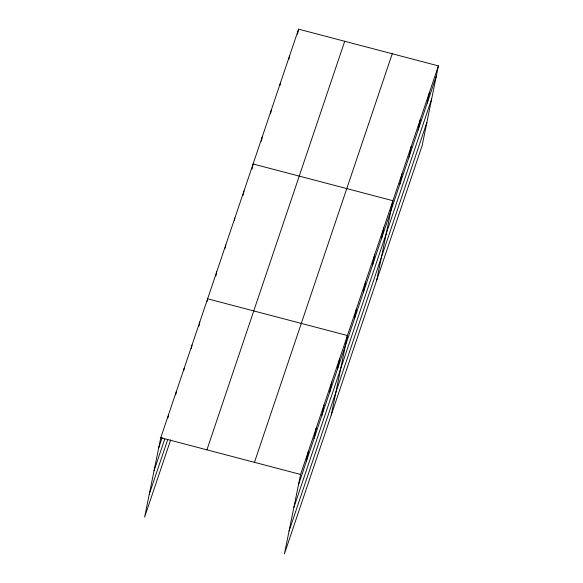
<?xml version="1.0" encoding="UTF-8"?>
<svg xmlns="http://www.w3.org/2000/svg" width="583" height="583" viewBox="0 0 583 583"><rect width="100%" height="100%" fill="white"/><g stroke="black" fill="none" stroke-linecap="round" stroke-linejoin="round"><path stroke-width="0.87" d="M438.387 65.886L300.58 474.453L284.424 553.85L422.238 145.284L438.387 65.886L298.576 29.15L160.762 437.716L144.613 517.114L170.644 439.939M167.875 417.996L168.574 414.564M175.687 394.844L176.387 391.412M183.667 370.832L184.192 368.259M191.304 348.539L192.004 345.107M198.941 326.24L199.809 321.954M207.096 301.375L207.621 298.802L347.432 335.538L331.282 414.936M215.841 276.123L216.716 271.838M225.111 248.3L225.81 244.875M234.381 220.483L234.905 217.911M243.133 195.232L244 190.94M252.053 169.121L253.095 163.976L392.913 200.712L376.756 280.11M261.322 141.297L262.19 137.012M270.592 113.474L271.292 110.049M279.862 85.65L280.387 83.078M288.782 59.546L289.481 56.114M297.527 34.295L298.576 29.15M306.294 461.59L308.385 451.3M314.106 438.438L316.197 428.148M321.911 415.285L324.01 404.996M329.723 392.133L331.814 381.843M337.535 368.981L339.627 358.691M354.435 318.865L356.526 308.575M363.53 291.901L365.621 281.611M372.624 264.93L374.723 254.647M381.719 237.966L383.818 227.683M399.916 184.039L402.008 173.749M409.011 157.067L411.102 146.785M418.106 130.104L420.197 119.821M427.201 103.14L429.292 92.85M158.671 448.006L162.14 437.716M154.036 470.809L164.734 439.086M149.255 494.304L167.766 439.429M206.907 449.843L344.713 41.276M254.443 462.334L392.25 53.767M298.489 484.743L436.295 76.176M293.847 507.545L431.653 98.979M289.066 531.047L426.873 122.474M160.762 437.716L300.58 474.453"/></g></svg>
